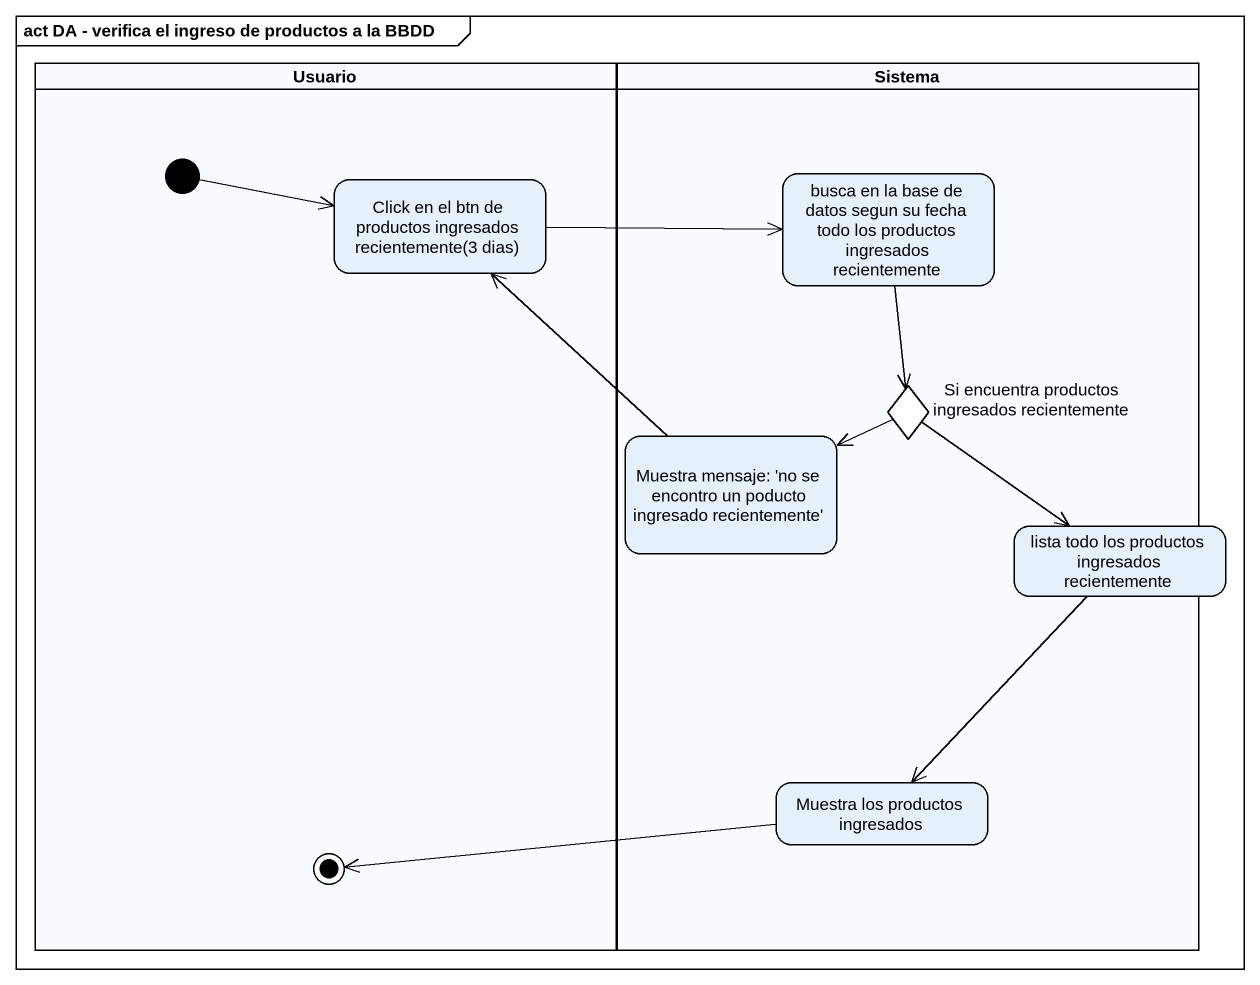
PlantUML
@startuml
mainframe act DA - verifica el ingreso de productos a la BBDD
hide empty description
state Usuario <<partition>> {
  state "Click en el btn de productos ingresados recientemente(3 dias)" as Click_en_el_btn_de
  state final1 <<end>>
  [*] -right-> Click_en_el_btn_de
}
state Sistema <<partition>> {
  state "busca en la base de datos segun su fecha todo los productos ingresados recientemente" as busca_en_la_base_de_datos
  state "Si encuentra productos ingresados recientemente" as Si_encuentra_productos <<choice>>
  state "Muestra mensaje: 'no se encontro un poducto ingresado recientemente'" as Muestra_mensaje_no_se
  state "Muestra los productos ingresados" as Muestra_los_productos
}
state "lista todo los productos ingresados recientemente" as lista_todo_los_productos
busca_en_la_base_de_datos --> Si_encuentra_productos
Click_en_el_btn_de -right-> busca_en_la_base_de_datos
Si_encuentra_productos -left-> Muestra_mensaje_no_se
Si_encuentra_productos --> lista_todo_los_productos
Muestra_mensaje_no_se -up-> Click_en_el_btn_de
lista_todo_los_productos --> Muestra_los_productos
Muestra_los_productos -left-> final1
@enduml
